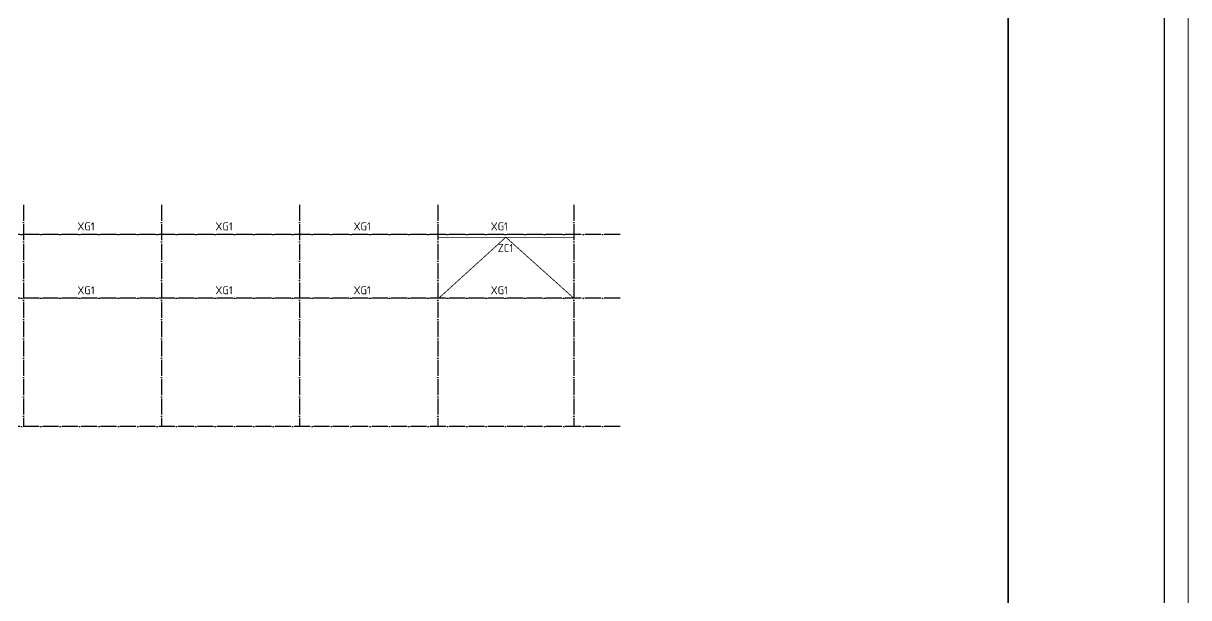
# Model space of a CAD drawing. Extents: x 447413 to 2975780, y -1432727 to 1301644.
# Drawn here: x 2722779 to 2795608, y -616137 to -580246 of the extents above; entities that cross this region are included whole.
import ezdxf
from ezdxf.enums import TextEntityAlignment as Align

# ---------------------------------------------------------------- set-up
doc = ezdxf.new("R2010")
doc.units = 0
doc.header["$LTSCALE"] = 1000
doc.header["$MEASUREMENT"] = 0
doc.linetypes.add('DOTE', pattern=[2.42, 2, -0.2, 0.02, -0.2])
for name, color, linetype in [('DOTE', 1, 'Continuous'), ('XG', 5, 'Continuous'), ('图框', 253, 'Continuous'), ('柱间支撑', 5, 'Continuous')]:
    doc.layers.add(name, color=color, linetype=linetype)
doc.styles.add('楷体', font='tssdeng.shx', dxfattribs={"bigfont": 'hztxt.shx'})

# ---------------------------------------------------------------- blocks, each defined once
blk = doc.blocks.new('A$C6B0021A6')
at = {"layer": '图框', "color": 2, "const_width": 40, "elevation": -84000}
blk.add_lwpolyline([(20, 84120), (118920, 84120), (118920, 20), (20, 20)], close=True, dxfattribs=at)
at = {"layer": '图框', "color": 153, "const_width": 58, "elevation": -84000}
for points in [[(111420, 1020), (2520, 1020), (2520, 83120), (111420, 83120)], [(111420, 83120), (117920, 83120), (117920, 1020), (111420, 1020)]]:
    blk.add_lwpolyline(points, close=True, dxfattribs=at)

msp = doc.modelspace()

# ---------------------------------------------------------------- linework, layer by layer
at = {"layer": 'DOTE', "color": 8, "linetype": 'DOTE', "ltscale": 0.5}
for p, q in [((2722789.4, -591595.6, 126000), (2722789.4, -605431.2, 126000)), ((2731419.4, -591595.6, 126000), (2731419.4, -605431.2, 126000)), ((2740049.4, -591595.6, 126000), (2740049.4, -605431.2, 126000)), ((2748679.4, -591595.6, 126000), (2748679.4, -605431.2, 126000)), ((2757189.4, -591595.6, 126000), (2757189.4, -605431.2, 126000)), ((2760071, -593441.2, 126000), (2639083.6, -593441.2, 126000)), ((2760071, -597431.2, 126000), (2639083.6, -597431.2, 126000)), ((2760071, -605431.2, 126000), (2639083.6, -605431.2, 126000))]:
    msp.add_line(p, q, dxfattribs=at)
at = {"layer": 'XG', "const_width": 50, "elevation": 126000}
for points in [[(2641870.2, -593441.2), (2757189.4, -593441.2)], [(2641870.2, -597431.2), (2757189.4, -597431.2)]]:
    msp.add_lwpolyline(points, dxfattribs=at)
at = {"layer": '柱间支撑', "color": 3, "linetype": 'DOTE', "const_width": 50, "elevation": 126000}
for points in [[(2748679.4, -593614.1), (2757189.4, -593614.1)], [(2748734.8, -597431.2), (2752934.4, -593614.1), (2757189.4, -597431.2)]]:
    msp.add_lwpolyline(points, dxfattribs=at)

# ---------------------------------------------------------------- block references
at = {"xscale": 1.5, "yscale": 1.5, "zscale": 1.5}
msp.add_blockref('A$C6B0021A6', (2617198.3, -689635.5, 126000), dxfattribs=at)

# ---------------------------------------------------------------- texts
at = {"layer": 'XG', "color": 7, "style": '楷体'}
for p in [(2726697.7, -593185.3, 126000), (2735327.7, -593185.3, 126000), (2743957.7, -593185.3, 126000), (2752527.7, -593185.3, 126000), (2726697.7, -597175.3, 126000), (2735327.7, -597175.3, 126000), (2743957.7, -597175.3, 126000), (2752527.7, -597175.3, 126000)]:
    msp.add_text('XG1', height=500, rotation=0.000003, dxfattribs=at).set_placement(p, align=Align.CENTER)
at = {"layer": '柱间支撑', "color": 3, "linetype": 'DOTE', "style": '楷体'}
msp.add_text('ZC1', height=500, rotation=0.000003, dxfattribs=at).set_placement((2752907.7, -594536.3, 126000), align=Align.CENTER)

doc.saveas('drawing.dxf')
